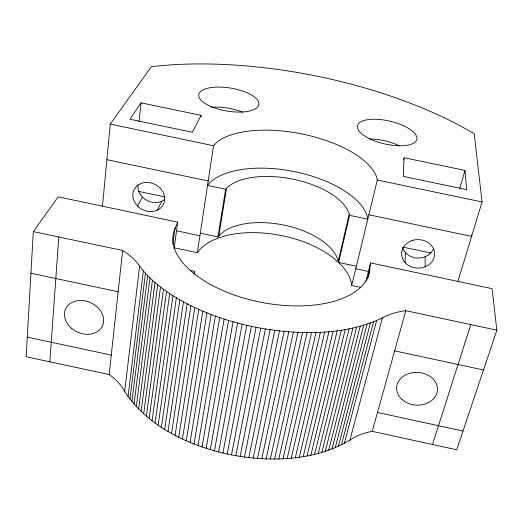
<?xml version="1.0" encoding="UTF-8"?>
<svg xmlns="http://www.w3.org/2000/svg" width="523" height="523" viewBox="0 0 523 523"><rect width="100%" height="100%" fill="white"/><g stroke="black" fill="none" stroke-linecap="round" stroke-linejoin="round"><path stroke-width="0.78" d="M405.109 262.572L405.41 252.583M174.081 248.647L177.728 222.131L58.203 196.838L33.328 231.604L26.15 356.751L109.17 374.54A76.704 49.365 0.4 0 1 124.683 391.426C147.388 426.291 187.809 445.06 227.198 454.029C267.9 462.482 313.218 461.717 349.92 440.163A77.149 50.489 21.2 0 1 372.239 431.364L456.723 449.767L496.85 330.176L492.065 288.644L370.546 262.932L365.995 281.08M49.822 361.851L58.805 236.984M177.728 222.131L173.44 232.617L172.734 237.566A100.037 50.587 10.9 0 0 179.762 258.793L184.011 264.187A100.037 50.587 10.9 0 0 343.395 298.084L349.972 294.972A100.037 50.587 10.9 0 0 367.159 278.792L369.055 274.065L370.546 262.932M102.501 205.984L110.261 124.108L151.448 66.545L172.956 64.708A276.196 122.382 11.1 0 1 455.553 123.336L474.171 133.555L482.056 201.956L457.952 281.328M109.17 374.54L122.637 250.465L33.328 231.604M138.994 121.467L141.04 102.835L201.113 115.367L200.884 116.982M124.683 391.426L139.615 266.181A82.771 44.56 3.2 0 0 122.637 250.465M128.076 396.526L143.367 270.888L139.615 266.181M129.959 399.056L145.433 273.235L143.367 270.888M131.953 401.566L147.636 275.569L145.433 273.235M134.071 404.063L149.964 277.896L147.636 275.569M136.307 406.534L152.415 280.197L149.964 277.896M138.654 408.979L154.998 282.492L152.415 280.197M141.118 411.392L157.698 284.754L154.998 282.492M143.694 413.778L160.522 287.003L157.698 284.754M146.375 416.131L163.457 289.219L160.522 287.003M172.871 244.091L175.081 227.904M149.173 418.446L166.517 291.409L163.457 289.219M152.069 420.721L169.687 293.566L166.517 291.409M155.07 422.957L172.969 295.691L169.687 293.566M158.175 425.147L176.356 297.783L172.969 295.691M161.372 427.284L179.853 299.829L176.356 297.783M164.667 429.376L183.449 301.836L179.853 299.829M168.053 431.41L187.142 303.798L183.449 301.836M174.237 247.804L197.374 252.714L213.534 145.734L215.45 143.57A85.458 36.924 11.1 0 1 303.072 134.189A85.458 36.924 11.1 0 1 376.691 177.323L377.312 180.03L351.685 285.473L360.439 287.33M194.347 273.758L194.713 271.365L189.934 270.352M171.524 433.397L190.928 305.713L187.142 303.798M175.087 435.319L194.804 307.583L190.928 305.713M178.722 437.182L198.773 309.394L194.804 307.583M182.442 438.98L202.819 311.159L198.773 309.394M200.329 233.166L217.947 236.899L225.629 189.248L229.022 186.096A64.734 30.216 11.1 0 1 296.659 180.004A64.734 30.216 11.1 0 1 349.194 214.234L349.586 215.339L338.636 262.454L356.372 266.214M218.791 236.043L226.479 188.457M186.234 440.719L206.945 312.859L202.819 311.159M190.091 442.386L211.142 314.506L206.945 312.859M194.013 443.981L215.404 316.095L211.142 314.506M198.001 445.504L219.738 317.611L215.404 316.095M202.041 446.962L224.125 319.069L219.738 317.611M206.127 448.335L228.571 320.462L224.125 319.069M210.272 449.636L233.055 321.782L228.571 320.462M214.45 450.859L237.592 323.031L233.055 321.782M218.666 451.996L242.162 324.214L237.592 323.031M222.916 453.055L246.771 325.319L242.162 324.214M227.198 454.029L251.4 326.352L246.771 325.319M231.499 454.918L256.054 327.306L251.4 326.352M235.814 455.723L260.729 328.183C301.039 334.903 344.696 335.701 382.418 317.892A83.32 45.638 18.5 0 1 405.835 310.688L496.85 330.176M240.149 456.442L265.403 328.987M244.483 457.076L270.09 329.706M248.824 457.618L274.778 330.346M253.165 458.076L279.452 330.902M257.493 458.442L284.12 331.386M261.814 458.717L288.768 331.785M266.109 458.906L293.396 332.098M270.384 459.004L297.992 332.334M274.634 459.017L302.556 332.484M278.851 458.939L307.079 332.55M283.035 458.769L311.564 332.543M287.173 458.514L315.99 332.445M291.265 458.174L320.37 332.275M338.636 262.454L338.27 261.291L349.194 214.234M295.305 457.743L324.691 332.02M299.293 457.226L328.947 331.68M303.216 456.631L333.131 331.268M307.079 455.945L337.243 330.778M310.878 455.18L341.284 330.209M314.604 454.337L345.239 329.568M318.252 453.415L349.116 328.849M321.822 452.408L352.894 328.058M367.63 278.524L369.983 269.175M325.313 451.329L356.588 327.195M328.719 450.179L360.184 326.26M403.468 160.031L403.861 158.482M332.033 448.95L363.675 325.26M335.256 447.649L367.074 324.188M338.388 446.282L370.362 323.051M341.421 444.851L373.54 321.854M344.356 443.347L376.612 320.592M349.92 440.163L382.418 317.892M372.239 431.364L405.835 310.688M459.625 188.895L464.973 170.42L404.057 157.711L403.311 176.401L466.653 189.646L464.973 170.42M432.541 444.445L470.792 324.548M193.641 274.111L194.713 271.365M157.325 210.187L161.908 201.165M201.113 115.367L192.359 132.28L129.926 119.224L141.04 102.835M137.562 206.003L142.478 197.06M197.374 252.714L199.263 250.164A80.496 42.409 11.1 0 1 282.963 235.893A80.496 42.409 11.1 0 1 351.221 282.413L351.685 285.473M217.947 236.899L221.301 233.5A63.022 32.08 11.1 0 1 287.513 225.89A63.022 32.08 11.1 0 1 338.27 261.291M256.054 327.306L260.729 328.183M110.261 124.108L213.534 145.734M377.312 180.03L482.056 201.956M106.888 159.678L208.206 180.991M368.865 214.783L471.602 236.389L471.458 234.781M225.629 189.248L207.533 185.443L209.442 183.128A83.615 39.068 11.1 0 1 295.626 171.858A83.615 39.068 11.1 0 1 367.238 216.326L367.8 219.17L349.586 215.339M138.654 191.372L164.928 196.916M403.089 247.17L430.939 253.047M176.767 230.833L199.936 235.742M355.751 268.75L369.297 271.62M30.942 273.248L118.159 291.756M27.274 337.132L111.281 355.091M394.649 350.868L483.487 369.996M377.501 412.457L463.012 431.03M425.114 256.734L425.16 266.802M164.32 199.721A16.115 13.899 27.5 0 1 143.4 197.949L142.282 196.87A16.115 13.899 27.5 0 1 137.954 184.867M433.567 248.615A16.239 14.088 1 0 1 425.369 256.643L423.918 257.179A16.239 14.088 1 0 1 402.573 247.686M211.436 107.287A30.131 12.042 9.3 0 1 242.58 112.229M369.63 139A30.151 12.088 13.1 0 1 399.186 145.754M412.176 240.528L410.686 241.09A16.527 14.258 1.2 0 0 402.998 259.506A16.527 14.258 1.2 0 0 423.937 267.253L425.415 266.704A16.527 14.258 1.2 0 0 433.266 248.229A16.527 14.258 1.2 0 0 412.176 240.528M71.899 328.64L70.461 327.352A20.286 16.108 24.8 0 1 69.324 304.164A20.286 16.108 24.8 0 1 96.35 306.262L97.801 307.576A20.286 16.108 24.8 0 1 98.762 330.621A20.286 16.108 24.8 0 1 71.899 328.64M138.497 206.905L137.359 205.814A16.396 14.069 27.2 0 1 137.144 185.783A16.396 14.069 27.2 0 1 159.142 187.195L160.286 188.306A16.396 14.069 27.2 0 1 160.391 208.232A16.396 14.069 27.2 0 1 138.497 206.905M402.004 399.513L400.729 398.258A20.475 16.383 3.9 0 1 404.004 375.808A20.475 16.383 3.9 0 1 432.22 378.129L433.502 379.417A20.475 16.383 3.9 0 1 430.069 401.716A20.475 16.383 3.9 0 1 402.004 399.513M369.663 138.758A30.478 11.676 13 0 0 416.811 139.543A30.478 11.676 13 0 0 374.998 119.237A30.478 11.676 13 0 0 369.663 138.758M210.187 106.182A30.452 11.63 9.4 0 0 258.624 105.456A30.452 11.63 9.4 0 0 217.686 87.073A30.452 11.63 9.4 0 0 210.187 106.182"/></g></svg>
